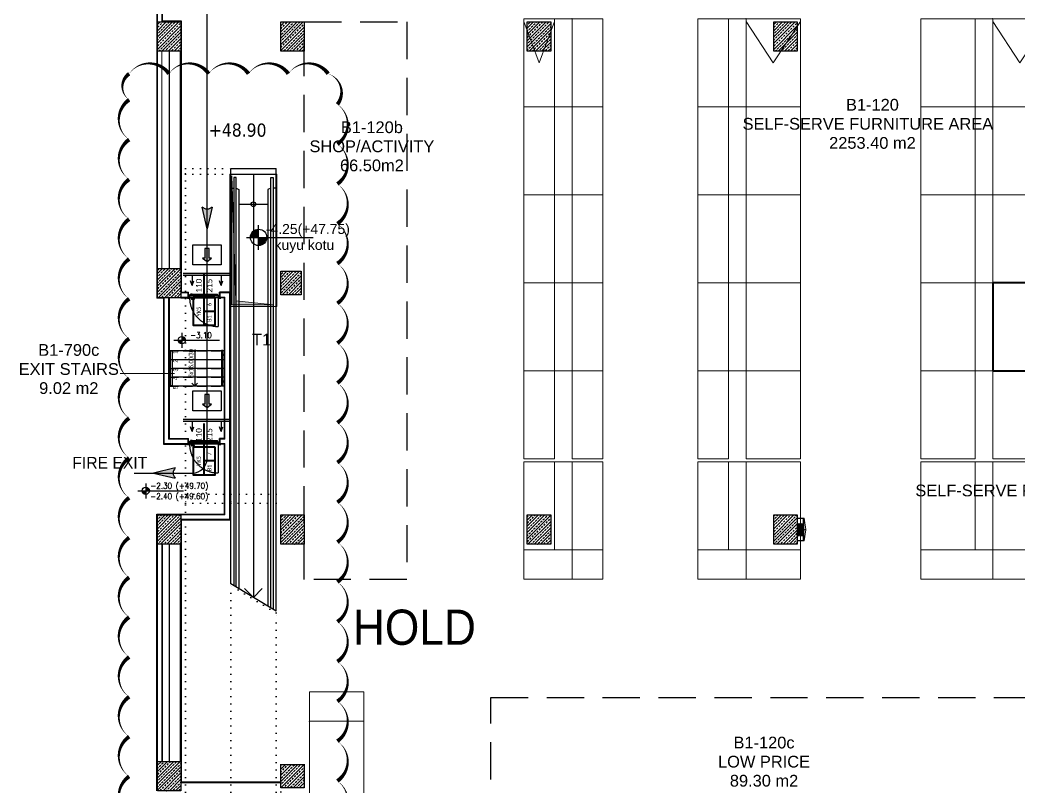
# Model space of a CAD drawing. Header units: metres. Extents: x -20317 to 2216, y -10281 to 3094.
# Drawn here: x -10207 to -6799, y -5873 to -3259 of the extents above; entities that cross this region are included whole.
import ezdxf
from ezdxf.enums import TextEntityAlignment as Align

# ---------------------------------------------------------------- set-up
doc = ezdxf.new("R2010")
doc.units = ezdxf.units.M
doc.header["$MEASUREMENT"] = 0
for name, pattern in [('DOT2', [0.125, 0, -0.125]), ('HIDDEN', [9.525, 6.35, -3.175]), ('HIDDEN2', [0.1875, 0.125, -0.0625])]:
    doc.linetypes.add(name, pattern=pattern)
doc.layers.get('0').update_dxf_attribs({"color": 30, "lineweight": 0})
for name, color, linetype in [('6', 242, 'Continuous'), ('AG-DOOR', 2, 'Continuous'), ('AG-DOOR-OPENING', 9, 'HIDDEN'), ('AG-ELEV-02', 152, 'Continuous'), ('AG-HIDDEN', 9, 'HIDDEN'), ('AG-PLASTER', 73, 'Continuous'), ('AG-STAIR', 3, 'Continuous'), ('AG-TEXT', 7, 'Continuous'), ('AR-ESCALATOR', 3, 'Continuous'), ('AR-HANDRAIL', 20, 'Continuous'), ('AR-WALL-GYP-WHITE', 44, 'Continuous'), ('V-0_Hatch_Concrete', 252, 'Continuous'), ('V-0_Notation_Level_200', 2, 'Continuous'), ('V-0_Notation_Level_200 @ 50', 2, 'Continuous'), ('V-2_Column', 160, 'Continuous'), ('V-6_Furniture_Fixed', 54, 'Continuous'), ('V_KOT', 2, 'Continuous')]:
    doc.layers.add(name, color=color, linetype=linetype)
for name, color, linetype, lineweight in [('Ag-040', 2, 'Continuous', 20), ('AG-DOOR-NOTATION-FIRE', 1, 'Continuous', 40), ('AG-FIRE-HOSE', 1, 'Continuous', 0), ('AG-Mechanical_', 32, 'Continuous', 18), ('AG-Metal_Profile', 122, 'Continuous', 18), ('AG-Wall', 4, 'Continuous', 20), ('AI-040', 2, 'Continuous', 20), ('AI-040 @ 250', 2, 'Continuous', 20), ('HOLD', 7, 'Continuous', 0), ('shaft', 3, 'Continuous', 20), ('SP1-Equipment', 4, 'Continuous', 9)]:
    doc.layers.add(name, color=color, linetype=linetype, lineweight=lineweight)
doc.styles.add('$0$ARIAL', font='arial.ttf', dxfattribs={"width": 0.9})
doc.styles.add('$0$IIS IKEA SANS', font='')
doc.styles.add('ALANLAR_B8$0$ALANLAR_B8$0$VIVA_100', font='arial.ttf', dxfattribs={"height": 25})
doc.styles.add('ARIAL', font='arial.ttf', dxfattribs={"width": 0.9})
doc.styles.add('ARIAL-ING', font='arial.ttf')
doc.styles.add('CALIBRI LIGHT', font='calibril.ttf')
doc.styles.add('IIS IKEA SANS', font='')
doc.styles.add('KOT', font='simplex.shx', dxfattribs={"width": 0.9})
doc.styles.get('$0$IIS IKEA SANS').set_extended_font_data('IKEA Sans')
doc.styles.get('IIS IKEA SANS').set_extended_font_data('IKEA Sans')
pattern_1 = [(45, (-19036.79, -4512.143), (-10.606602, 10.606602), []), (45, (-19026.183, -4512.143), (-10.606602, 10.606602), [7.5, -3.75])]

# ---------------------------------------------------------------- blocks, each defined once
blk = doc.blocks.new('*U16')
at = {"style": '$0$ARIAL'}
for tag, p in [('NO', (1.68, 0.8)), ('MAHAL', (1.68, -1.8)), ('ALAN', (1.68, -4.4))]:
    blk.add_attdef(tag, text='', height=1.6, dxfattribs=at).set_placement(p, align=Align.MIDDLE_CENTER)
blk = doc.blocks.new('$0$IIS_RoomInfo_2D')
at = {"style": '$0$IIS IKEA SANS'}
for tag, p, height in [('IIS_ROOMINFO_1:ROOMNAME', (-5.19, 1.61), 2), ('IIS_ROOMINFO_1:ROOMNO', (-5.19, -1.39), 2), ('IIS_ROOMINFO_1:ROOMM2', (-5.19, -3.64), 1.25)]:
    blk.add_attdef(tag, p, '', height=height, dxfattribs=at)
blk = doc.blocks.new('$0$KAPIYON')
at = {"layer": '6'}
blk.add_hatch(color=2, dxfattribs=at).paths.add_polyline_path([(1584376.1, 117133.6), (1584364.2, 117133.6), (1584364.2, 117115.1), (1584364.2, 117105.6), (1584357.6, 117105.6), (1584370.2, 117096.6), (1584382.7, 117105.6), (1584376.1, 117105.6), (1584376.1, 117115.1)])
at = {"layer": '6', "color": 4}
blk.add_lwpolyline([(1584330, 117143.2), (1584410.3, 117143.2), (1584410.3, 117087), (1584330, 117087), (1584330, 117143.2)], dxfattribs=at)
at = {"layer": '6', "color": 2}
blk.add_lwpolyline([(1584376.1, 117133.6), (1584364.2, 117133.6), (1584364.2, 117115.1), (1584364.2, 117105.6), (1584357.6, 117105.6), (1584370.2, 117096.6), (1584382.7, 117105.6), (1584376.1, 117105.6), (1584376.1, 117115.1)], close=True, dxfattribs=at)
blk = doc.blocks.new('$0$A$C07630900')
at = {"layer": '6', "xscale": 0.5, "yscale": 0.5, "zscale": 0.5, "rotation": 270}
blk.add_blockref('$0$KAPIYON', (-58543.5, 792191.8), dxfattribs=at)
blk = doc.blocks.new('$0$A$C2DA34C5B')
at = {"xscale": 24, "yscale": 24, "zscale": 24}
blk.add_blockref('$0$A$C07630900', (315, -160), dxfattribs=at)
blk = doc.blocks.new('$0$I')
at = {"layer": '6', "linetype": 'Continuous'}
blk.add_hatch(color=4, dxfattribs=at).paths.add_polyline_path([(208591, 128493), (208591, 128667), (205379, 128667), (205379, 128493)])
at = {"layer": '6', "color": 4}
for p, q in [((208591, 128667), (205379, 128667)), ((205379, 128493), (208591, 128493))]:
    blk.add_line(p, q, dxfattribs=at)
at = {"layer": '6'}
for p, q in [((205991, 127812), (205877, 128131)), ((205991, 128493), (205991, 127812)), ((205991, 127812), (206104, 128131)), ((207979, 127812), (207866, 128131)), ((207979, 128493), (207979, 127812)), ((207979, 127812), (208093, 128131))]:
    blk.add_line(p, q, dxfattribs=at)
blk = doc.blocks.new('$0$A$C797D3CE4')
at = {"layer": '6', "xscale": -0.4999999999999911, "yscale": 0.4999999999999911, "zscale": 0.4999999999999911, "rotation": 180}
blk.add_blockref('$0$I', (-103492, 64334), dxfattribs=at)
at = {"layer": '6', "ltscale": 250, "rotation": 270}
blk.add_blockref('$0$A$C2DA34C5B', (-12, 33), dxfattribs=at)
blk = doc.blocks.new('$0$ok')
at = {"layer": '6'}
h = blk.add_hatch(color=256, dxfattribs=at)
edge = h.paths.add_edge_path()
edge.add_ellipse((1571516, 116941.7), major_axis=(-7.14, 7.19), ratio=1, start_angle=359.4528, end_angle=450.6895)
edge.add_line((1571508.9, 116934.5), (1571477.9, 116941.8))
edge.add_line((1571477.9, 116941.8), (1571508.9, 116948.9))
for p, q in [((1571477.9, 116941.8), (1571508.9, 116948.9)), ((1571508.9, 116934.5), (1571477.9, 116941.8))]:
    blk.add_line(p, q, dxfattribs=at)
at = {"layer": '6', "extrusion": (0, 0, -1)}
blk.add_ellipse((1571516, 116941.7), major_axis=(-7.14, 7.19), ratio=1, start_param=4.700354, end_param=6.292737, dxfattribs=at)
blk = doc.blocks.new('$0$A$C742A37F2')
at = {"layer": '6'}
for p, q in [((-1.258, -42.698), (-1.258, -25.923)), ((-3.742, -43.198), (-1.758, -43.198)), ((-3.169, -43.198), (-2.729, -43.198))]:
    blk.add_line(p, q, dxfattribs=at)
blk.add_arc((-1.758, -42.698), 0.5, 270, 0, dxfattribs=at)
at = {"layer": '6', "extrusion": (0, 0, -1), "yscale": 0.02399999999994179, "zscale": -0.02399999999994179}
for p, xscale, rotation in [((-2805.346, -37750.346), -0.02399999999994179, 270), ((37718.555, 2763.406), 0.02399999999994179, 180)]:
    blk.add_blockref('$0$ok', p, dxfattribs=dict(at, xscale=xscale, rotation=rotation))
at = {"layer": '6', "xscale": 0.0009999999999854483, "yscale": 0.0009999999999854483, "zscale": 0.0009999999999854483, "rotation": 180}
for p in [(-1.271, -36.382), (-1.271, -41.357)]:
    blk.add_blockref('$0$A$C797D3CE4', p, dxfattribs=at)
blk = doc.blocks.new('$0$150714_ARSA$0$KOLON 80X120')
at = {"layer": 'V-0_Hatch_Concrete'}
h = blk.add_hatch(dxfattribs=at)
h.set_pattern_fill('ANSI33', color=256, scale=60)
h.set_pattern_definition(pattern_1)
h.paths.add_polyline_path([(0, 100), (80, 100), (80, 0), (0, 0)])
blk.add_lwpolyline([(0, 100), (80, 100), (80, 0), (0, 0), (0, 100)])
blk = doc.blocks.new('$0$150714_ARSA$0$Kolon 80x80')
at = {"layer": 'V-0_Hatch_Concrete'}
h = blk.add_hatch(dxfattribs=at)
h.set_pattern_fill('ANSI33', color=256, scale=0.6)
h.set_pattern_definition([(45, (-173.56495, -48.76922), (-0.10606602, 0.10606602), []), (45, (-173.45888, -48.76922), (-0.10606602, 0.10606602), [0.075, -0.0375])])
h.paths.add_polyline_path([(0, 0.8), (0.8, 0.8), (0.8, 0), (0, 0)])
blk.add_lwpolyline([(0, 0.8), (0.8, 0.8), (0.8, 0), (0, 0), (0, 0.8)])
blk = doc.blocks.new('150714_ARSA$0$KOLON 80X120')
at = {"layer": 'V-0_Hatch_Concrete'}
h = blk.add_hatch(dxfattribs=at)
h.set_pattern_fill('ANSI33', color=256, scale=60)
h.set_pattern_definition(pattern_1)
h.paths.add_polyline_path([(0, 100), (80, 100), (80, 0), (0, 0)])
blk.add_lwpolyline([(0, 100), (80, 100), (80, 0), (0, 0), (0, 100)])
blk = doc.blocks.new('Racking 1_2')
at = {"layer": 'SP1-Equipment', "color": 7, "linetype": 'Continuous', "lineweight": 20}
for p, q in [((0, 1050), (0, 1650)), ((3000, 1050), (0, 1050)), ((0, 1050), (0, 0)), ((100, 1050), (1500, 525)), ((3000, 0), (3000, 1050)), ((100, 0), (1500, 525)), ((0, 0), (3000, 0))]:
    blk.add_line(p, q, dxfattribs=at)
blk = doc.blocks.new('Racking 1')
at = {"layer": 'SP1-Equipment', "color": 7, "linetype": 'Continuous', "lineweight": 20}
for p, q in [((0, 1050), (0, 1650)), ((3000, 1050), (0, 1050)), ((0, 1050), (0, 0)), ((3000, 0), (3000, 1050)), ((0, 0), (3000, 0))]:
    blk.add_line(p, q, dxfattribs=at)
blk = doc.blocks.new('Racking 1_3')
at = {"layer": 'SP1-Equipment', "color": 7, "linetype": 'Continuous', "lineweight": 20}
for p, q in [((-1000, 1650), (0, 1650)), ((-1000, 0), (-1000, 1650)), ((0, 1050), (0, 1650)), ((3000, 1050), (3000, 1650)), ((3000, 1050), (0, 1050)), ((0, 1050), (0, 0)), ((3000, 0), (3000, 1050)), ((-1000, 0), (0, 0)), ((0, 0), (3000, 0))]:
    blk.add_line(p, q, dxfattribs=at)
blk = doc.blocks.new('Racking 1_5')
at = {"layer": 'SP1-Equipment', "color": 7, "linetype": 'Continuous', "lineweight": 20}
for p, q in [((3000, 1050), (0, 1050)), ((0, 1050), (0, 0)), ((3000, 0), (3000, 1050)), ((0, 0), (3000, 0))]:
    blk.add_line(p, q, dxfattribs=at)
blk.add_point((0, 1050), dxfattribs=at)
blk = doc.blocks.new('Racking 1_6')
at = {"layer": 'SP1-Equipment', "color": 7, "linetype": 'Continuous', "lineweight": 20}
for p, q in [((-1000, 1050), (0, 1050)), ((-1000, 0), (-1000, 1050)), ((3000, 1050), (0, 1050)), ((0, 1050), (0, 0)), ((3000, 0), (3000, 1050)), ((-1000, 0), (0, 0)), ((0, 0), (3000, 0))]:
    blk.add_line(p, q, dxfattribs=at)
for p in [(0, 1050), (3000, 1050)]:
    blk.add_point(p, dxfattribs=at)
blk = doc.blocks.new('Racking 1_7')
at = {"layer": 'SP1-Equipment', "color": 7, "linetype": 'Continuous', "lineweight": 20}
for p, q in [((3000, 1850), (0, 1850)), ((0, 1850), (0, 0)), ((100, 1850), (1500, 925)), ((3000, 0), (3000, 1850)), ((100, 0), (1500, 925)), ((0, 0), (3000, 0))]:
    blk.add_line(p, q, dxfattribs=at)
blk.add_point((0, 1850), dxfattribs=at)
blk = doc.blocks.new('Racking 1_8')
at = {"layer": 'SP1-Equipment', "color": 7, "linetype": 'Continuous', "lineweight": 20}
for p, q in [((3000, 1850), (0, 1850)), ((0, 1850), (0, 0)), ((3000, 0), (3000, 1850)), ((0, 0), (3000, 0))]:
    blk.add_line(p, q, dxfattribs=at)
blk.add_point((0, 1850), dxfattribs=at)
blk = doc.blocks.new('Racking 1_9')
at = {"layer": 'SP1-Equipment', "color": 7, "linetype": 'Continuous', "lineweight": 20}
for p, q in [((-1000, 1850), (0, 1850)), ((-1000, 0), (-1000, 1850)), ((3000, 1850), (0, 1850)), ((0, 1850), (0, 0)), ((3000, 0), (3000, 1850)), ((-1000, 0), (0, 0)), ((0, 0), (3000, 0))]:
    blk.add_line(p, q, dxfattribs=at)
for p in [(0, 1850), (3000, 1850)]:
    blk.add_point(p, dxfattribs=at)
blk = doc.blocks.new('Racking 1_10')
at = {"layer": 'SP1-Equipment', "color": 7, "linetype": 'Continuous', "lineweight": 20}
for p, q in [((0, 1850), (0, 2450)), ((3000, 1850), (0, 1850)), ((0, 1850), (0, 0)), ((3000, 0), (3000, 1850)), ((0, 0), (3000, 0))]:
    blk.add_line(p, q, dxfattribs=at)
blk = doc.blocks.new('Racking 1_11')
at = {"layer": 'SP1-Equipment', "color": 7, "linetype": 'Continuous', "lineweight": 20}
for p, q in [((-1000, 2450), (0, 2450)), ((-1000, 0), (-1000, 2450)), ((0, 1850), (0, 2450)), ((3000, 1850), (3000, 2450)), ((3000, 1850), (0, 1850)), ((0, 1850), (0, 0)), ((3000, 0), (3000, 1850)), ((-1000, 0), (0, 0)), ((0, 0), (3000, 0))]:
    blk.add_line(p, q, dxfattribs=at)
blk = doc.blocks.new('Racking 1_18')
at = {"layer": 'SP1-Equipment', "color": 7, "linetype": 'Continuous', "lineweight": 20}
for p, q in [((-1000, 1850), (0, 1850)), ((-1000, 0), (-1000, 1850)), ((3000, 1850), (0, 1850)), ((0, 1850), (0, 0)), ((3000, 0), (3000, 1850)), ((-1000, 0), (0, 0)), ((0, 0), (3000, 0))]:
    blk.add_line(p, q, dxfattribs=at)
for p in [(0, 1850), (3000, 1850)]:
    blk.add_point(p, dxfattribs=at)
blk = doc.blocks.new('A$C2E8D7F0A')
at = {"layer": 'SP1-Equipment', "color": 7, "linetype": 'Continuous', "lineweight": 40}
blk.add_lwpolyline([(25710, 25208), (23860, 25208), (23860, 22208), (25710, 22208)], close=True, dxfattribs=at)
at = {"layer": 'SP1-Equipment', "color": 7, "linetype": 'Continuous', "lineweight": 40, "zscale": 1000}
for name, p, rotation in [('Racking 1_2', (7880, 34208), 270), ('Racking 1', (13810, 34208), 270), ('Racking 1_10', (21410, 34208), 270), ('Racking 1', (7880, 31208), 270), ('Racking 1', (13810, 31208), 270), ('Racking 1_10', (21410, 31208), 270), ('Racking 1', (7880, 28208), 270), ('Racking 1', (13810, 28208), 270), ('Racking 1_10', (21410, 28208), 270), ('Racking 1', (7880, 25208), 270), ('Racking 1', (13810, 25208), 270), ('Racking 1_10', (21410, 25208), 270), ('Racking 1', (7880, 22208), 270), ('Racking 1', (13810, 22208), 270), ('Racking 1_10', (21410, 22208), 270), ('Racking 1_6', (10580, 16108), 90), ('Racking 1_9', (17310, 16108), 90), ('Racking 1_9', (25710, 16108), 90)]:
    blk.add_blockref(name, p, dxfattribs=dict(at, rotation=rotation))
at = {"layer": 'SP1-Equipment', "color": 7, "linetype": 'Continuous', "lineweight": 40, "xscale": -0.9999999999999999, "zscale": 1000}
for name, p, rotation in [('Racking 1_5', (10580, 34208), 90), ('Racking 1_7', (17310, 34208), 90), ('Racking 1_7', (25710, 34208), 90), ('Racking 1_5', (10580, 31208), 90), ('Racking 1_8', (17310, 31208), 90), ('Racking 1_8', (25710, 31208), 90), ('Racking 1_5', (10580, 28208), 90), ('Racking 1_8', (17310, 28208), 90), ('Racking 1_8', (25710, 28208), 90), ('Racking 1_5', (10580, 25208), 90), ('Racking 1_8', (17310, 25208), 90), ('Racking 1_5', (10580, 22208), 90), ('Racking 1_8', (17310, 22208), 90), ('Racking 1_8', (25710, 22208), 90), ('Racking 1_3', (7880, 16108), 270), ('Racking 1_3', (13810, 16108), 270), ('Racking 1_11', (21410, 16108), 270), ('Racking 1_18', (2427, 10267), 90)]:
    blk.add_blockref(name, p, dxfattribs=dict(at, rotation=rotation))
blk = doc.blocks.new('*U46')
for p, q in [((0, -493), (0, 493)), ((-493, 0), (2191, 0))]:
    blk.add_line(p, q)
at = {"const_width": 328}
for points in [[(0, 164, 0.414214), (-164, 0, 0.414214)], [(0, -164, 0.414214), (164, 0, 0.414214)]]:
    blk.add_lwpolyline(points, format="xyb", dxfattribs=at)
blk.add_circle((0, 0), 328)
at = {"style": 'ALANLAR_B8$0$ALANLAR_B8$0$VIVA_100'}
for tag, p in [('%%P0.00', (1897, 137)), ('-0.07', (1834, -502))]:
    blk.add_attdef(tag, text='', height=400, dxfattribs=at).set_placement(p, align=Align.RIGHT)
blk = doc.blocks.new('YD')
at = {"layer": 'AG-FIRE-HOSE'}
for p, q in [((-220, 389, 1020), (-204, 389, 1020)), ((-165, 214, 1020), (-165, 564, 1020)), ((-130, 569, 1020), (-130, 209, 1020)), ((-90, 209, 1020), (-90, 569, 1020)), ((-51, 569, 1020), (-51, 209, 1020))]:
    blk.add_line(p, q, dxfattribs=at)
at = {"layer": 'AG-FIRE-HOSE', "elevation": 1020}
for points in [[(-220, 770), (-236, 770), (-288, 394, 0.037389), (-220, 389, -23668932620.97506)], [(-220, 0), (-236, 0), (-288, 384, -0.037389), (-220, 389, 23668932620.97506)]]:
    blk.add_lwpolyline(points, format="xyb", dxfattribs=at)
for points in [[(-220, 0), (0, 0), (0, 770), (-220, 770), (-220, 0)], [(-181, 605), (-165, 564), (-149, 605), (-130, 569), (-110, 605), (-90, 569), (-71, 605), (-51, 569), (-31, 605)], [(-181, 173), (-165, 214), (-149, 173), (-130, 209), (-110, 173), (-90, 209), (-71, 173), (-51, 209), (-31, 173)]]:
    blk.add_lwpolyline(points, dxfattribs=at)
for points in [[(-204, 8), (-8, 8), (-8, 762), (-204, 762)], [(-185, 173), (-181, 173), (-181, 605), (-185, 605)], [(-31, 605), (-28, 605), (-28, 173), (-31, 173)]]:
    blk.add_lwpolyline(points, close=True, dxfattribs=at)
blk = doc.blocks.new('*U192')
h = blk.add_hatch(color=256)
h.paths.add_polyline_path([(0, 0), (248, 0, 0.414214), (0, 248)])
h.paths.add_polyline_path([(0, -248), (0, 0), (-248, 0, 0.414214)])
for p, q in [((-547, 0), (2570, 0)), ((0, 503), (0, -536))]:
    blk.add_line(p, q)
blk.add_circle((0, 0), 248)
at = {"style": 'KOT', "width": 0.9}
blk.add_attdef('BITMIS-KOT', text='', height=400, dxfattribs=at).set_placement((319, 15), align=Align.BOTTOM_LEFT)
blk.add_attdef('KABA-KOT', text='', height=400, dxfattribs=at).set_placement((314, -177), align=Align.TOP_LEFT)
blk = doc.blocks.new('*U250')
at = {"layer": 'V-0_Notation_Level_200 @ 50', "xscale": 0.05, "yscale": 0.05, "zscale": 0.05}
blk.add_blockref('*U192', (-9778.4, -4863.5), dxfattribs=at).add_auto_attribs({'KABA-KOT': '-2.40 (+49.60)', 'BITMIS-KOT': '-2.30 (+49.70)'})
blk = doc.blocks.new('*U251')
at = {"layer": 'V-0_Notation_Level_200 @ 50', "xscale": 0.05, "yscale": 0.05, "zscale": 0.05}
blk.add_blockref('*U192', (-9655.2, -4350.3), dxfattribs=at).add_auto_attribs({'BITMIS-KOT': ' -3.10'})
blk = doc.blocks.new('ybant-1')
at = {"layer": 'AG-Mechanical_'}
h = blk.add_hatch(color=256, dxfattribs=at)
h.dxf.hatch_style = 1
h.paths.add_polyline_path([(-153.5, -5), (-153.5, -445), (-11.8, -445), (-139.7, -431)])
at = {"layer": 'AG-HIDDEN', "color": 4, "linetype": 'DOT2', "ltscale": 250}
for q in [(-407, -2840.6), (-327, -2100.6)]:
    blk.add_line((-407, -2100.6), q, dxfattribs=at)
blk.add_lwpolyline([(-407, -2840.6), (-327, -2840.6), (-327, -2940.6), (13.2, -2940.6), (13.2, -2840.6), (93.2, -2840.6), (93.2, -2010.6), (13, -2010.6), (13, -2210.6), (-327, -2210.6), (-327, -2100.6), (-407, -2100.6)], close=True, dxfattribs=at)
for points in [[(-327, -2100.6), (-327, -2210.6), (-311, -2210.6)], [(-3, -2210.6), (13, -2210.6), (13, -2090.6)]]:
    blk.add_lwpolyline(points, dxfattribs=at)
at = {"layer": 'AG-Mechanical_'}
blk.add_lwpolyline([(0, 0), (-160, 0), (-160, -450), (0, -450)], close=True, dxfattribs=at)
blk.add_lwpolyline([(-153.5, -5), (-153.5, -445), (-11.8, -445), (-139.7, -431), (-153.5, -5)], dxfattribs=at)
at = {"layer": 'AR-ESCALATOR', "color": 1, "linetype": 'DOT2', "ltscale": 200}
for p, q in [((-311, 20), (-157, 20)), ((-311, 0), (-157, 0)), ((-3, -1494.5), (-157, -1401.1)), ((-311, -2210.6), (-157, -2210.6)), ((-157, -2210.6), (-3, -2210.6)), ((-311, -2230.6), (-157, -2230.6)), ((-157, -2230.6), (-3, -2230.6))]:
    blk.add_line(p, q, dxfattribs=at)
at = {"layer": 'AR-ESCALATOR', "linetype": 'Continuous'}
for p, q in [((-157, 20), (-3, 20)), ((-157, 0), (-3, 0)), ((-80, 0), (-80, -1441.9)), ((-139, -10.6), (-147, -10.6)), ((-147, -10.6), (-147, -1401.3)), ((-139, -1406.1), (-139, -10.6)), ((-21, -10.6), (-13, -10.6)), ((-21, -1477.7), (-21, -10.6)), ((-13, -10.6), (-13, -1482.6)), ((-157, -47.5), (-147, -47.5)), ((-139, -47.5), (-129.5, -51.5)), ((-129.5, -51.5), (-129.5, -1411.9)), ((-21, -47.5), (-30.5, -51.5)), ((-30.5, -51.5), (-30.5, -1471.9)), ((-3, -47.5), (-13, -47.5)), ((-129.5, -102.1), (-30.5, -102.1)), ((-80, -102.1), (-80, -993.5)), ((-3, -1488.6), (-157, -1395.2)), ((-80, -1441.9), (-110, -1411.9)), ((-80, -1441.9), (-50, -1411.9))]:
    blk.add_line(p, q, dxfattribs=at)
at = {"layer": 'AR-ESCALATOR', "color": 1, "linetype": 'DOT2', "ltscale": 200}
for points in [[(-311, -2230.6), (-311, 20)], [(-311, -1090.3), (-311, -1120.3), (-157, -1120.3), (-157, -1090.3), (-311, -1090.3)], [(-157, -1090.3), (-157, -1120.3), (-3, -1120.3), (-3, -1090.3), (-157, -1090.3)], [(-157, -2230.6), (-157, -1401.1)], [(-3, -2230.6), (-3, -1494.5)]]:
    blk.add_lwpolyline(points, dxfattribs=at)
at = {"layer": 'AR-ESCALATOR', "linetype": 'Continuous'}
for points in [[(-157, -1395.2), (-157, 20)], [(-3, -1488.6), (-3, 20)]]:
    blk.add_lwpolyline(points, dxfattribs=at)
blk.add_circle((-80, -102.1), 8, dxfattribs=at)
at = {"layer": 'shaft', "linetype": 'DOT2', "ltscale": 200, "style": 'IIS IKEA SANS'}
blk.add_text('+52.30 sahanlik tabliyesi hizasi', height=20, rotation=90, dxfattribs=at).set_placement((131.5, -2699.4))
blk = doc.blocks.new('*U118')
blk.add_lwpolyline([(1000, -450), (2200, -450), (2200, 450), (1000, 450)], close=True)
for points in [[(2200, 0), (0, 0)], [(1600, -450), (1600, 0)]]:
    blk.add_lwpolyline(points)
at = {"style": 'CALIBRI LIGHT'}
for tag, height, p in [('GENİŞLİK', 250, (500, 225)), ('KAPIKODU', 175, (1600, 225)), ('YÜKSEKLİK', 250, (500, -225)), ('KATTAKI.SAYISI', 175, (1300, -225)), ('BULUNDUGU.KAT', 175, (1900, -225))]:
    blk.add_attdef(tag, text='', height=height, dxfattribs=at).set_placement(p, align=Align.MIDDLE_CENTER)
blk = doc.blocks.new('YK5')
at = {"linetype": 'HIDDEN2'}
for p, q in [((3.6, 8.7), (6.1, 8.7)), ((4.8, 7.4), (4.8, 9.9))]:
    blk.add_line(p, q, dxfattribs=at)
at = {"color": 122}
for p, q in [((7.5, 2.4), (7.5, 3.4)), ((11.5, 2.4), (11.5, 3.4)), ((94.5, 2.4), (94.5, 3.4)), ((98.5, 2.4), (98.5, 3.4)), ((7.5, -0.7), (7, -0.7)), ((7, -0.7), (7, -3.9)), ((11.7, -4.2), (7.3, -4.2)), ((12, -0.7), (11.5, -0.7)), ((12, -0.7), (12, -3.9)), ((94, -1.1), (12, -1.1)), ((94, -3.6), (12, -3.6)), ((94, -0.7), (94.5, -0.7)), ((94, -0.7), (94, -3.9)), ((94.3, -4.2), (98.7, -4.2)), ((98.5, -0.7), (99, -0.7)), ((99, -0.7), (99, -3.9))]:
    blk.add_line(p, q, dxfattribs=at)
for points in [[(3.5, 0.1), (3.5, 9.7, 0.414214), (3.3, 9.8), (-3.3, 9.8, 0.414214), (-3.5, 9.7), (-3.5, 8.3), (-3.4, 8.3), (-3.4, 9.7, -0.414214), (-3.3, 9.7), (3.3, 9.7, -0.414214), (3.4, 9.7), (3.4, 0.1), (3.4, 0.1, -0.414214), (3.2, 0), (0, 0), (0, 0), (0, -0.2), (3.2, -0.2, 0.414214), (3.5, 0.1)], [(102.5, 0.1), (102.5, 9.7, -0.414214), (102.7, 9.8), (109.3, 9.8, -0.414214), (109.5, 9.7), (109.5, 8.3), (109.4, 8.3), (109.4, 9.7, 0.414214), (109.3, 9.7), (102.7, 9.7, 0.414214), (102.6, 9.7), (102.6, 0.1), (102.6, 0.1, 0.414214), (102.8, 0), (106, 0), (106, 0), (106, -0.2), (102.8, -0.2, -0.414214), (102.5, 0.1)]]:
    blk.add_lwpolyline(points, format="xyb", dxfattribs=at)
blk.add_lwpolyline([(3.5, 3.4), (102.5, 3.4), (102.5, 7.4), (3.5, 7.4)], close=True)
for points in [[(11.5, 2.4), (7.5, 2.4), (7.5, -2.6), (11.5, -2.6)], [(94.5, 2.4), (98.5, 2.4), (98.5, -2.6), (94.5, -2.6)]]:
    blk.add_lwpolyline(points, close=True, dxfattribs=at)
at = {"color": 253}
blk.add_lwpolyline([(97.3, 7.8), (97.3, 10.7, 0.414214), (94.3, 13.7), (85.8, 13.2, 0.502224), (85.3, 12.6), (85.6, 11.7), (85.6, 11.7), (94.3, 11.2, -0.414214), (95.3, 10.2), (95.3, 7.8)], format="xyb", dxfattribs=at)
at = {"linetype": 'HIDDEN2'}
for radius in [0.75, 0.5]:
    blk.add_circle((4.8, 8.7), radius, dxfattribs=at)
at = {"color": 122}
for centre, start, end in [((7.3, -3.9), 180, 270), ((11.7, -3.9), 270, 0), ((94.3, -3.9), 180, 270), ((98.7, -3.9), 270, 0)]:
    blk.add_arc(centre, 0.3, start, end, dxfattribs=at)
at = {"layer": 'AG-DOOR-OPENING', "color": 9, "linetype": 'HIDDEN', "ltscale": 200}
blk.add_line((4.8, 8.7), (4.8, 106.3), dxfattribs=at)
blk.add_arc((4.8, 8.7), 97.7, 359.2209, 90, dxfattribs=at)

msp = doc.modelspace()

# ---------------------------------------------------------------- hatches: boundary and pattern name
at = {"layer": 'V-0_Hatch_Concrete'}
h = msp.add_hatch(dxfattribs=at)
h.set_pattern_fill('ANSI33', color=256, scale=60)
h.set_pattern_definition([(45, (-26684.93, -9072.8), (-10.606602, 10.606602), []), (45, (-26674.323, -9072.8), (-10.606602, 10.606602), [7.5, -3.75])])
h.paths.add_polyline_path([(-9318.4, -4115.9), (-9248.4, -4115.9), (-9248.4, -4195.9), (-9318.4, -4195.9)])

# ---------------------------------------------------------------- linework, layer by layer
at = {"layer": 'AG-ELEV-02'}
for p, q in [((-9698.4, -3365.9), (-9698.4, -4105.9)), ((-9659.7, -4105.9), (-9659.7, -3365.9)), ((-9698.4, -5045.9), (-9698.4, -5785.9)), ((-9659.7, -5785.9), (-9659.7, -5045.9))]:
    msp.add_line(p, q, dxfattribs=at)
at = {"layer": 'AG-HIDDEN', "ltscale": 5}
for p, q in [((-9698.4, -4386.9), (-9510.4, -4386.9)), ((-9698.4, -4416.9), (-9510.4, -4416.9)), ((-9698.4, -4446.9), (-9510.4, -4446.9)), ((-9698.4, -4476.9), (-9510.4, -4476.9)), ((-9698.4, -4506.9), (-9510.4, -4506.9))]:
    msp.add_line(p, q, dxfattribs=at)
at = {"layer": 'AG-Metal_Profile'}
for points in [[(-9659.7, -3368.9), (-9657.7, -3368.9), (-9657.7, -3365.9), (-9659.7, -3365.9), (-9659.7, -3368.9)], [(-9659.7, -3428.9), (-9657.7, -3428.9), (-9657.7, -3425.9), (-9659.7, -3425.9), (-9659.7, -3428.9)], [(-9659.7, -3488.9), (-9657.7, -3488.9), (-9657.7, -3485.9), (-9659.7, -3485.9), (-9659.7, -3488.9)], [(-9659.7, -3548.9), (-9657.7, -3548.9), (-9657.7, -3545.9), (-9659.7, -3545.9), (-9659.7, -3548.9)], [(-9659.7, -3608.9), (-9657.7, -3608.9), (-9657.7, -3605.9), (-9659.7, -3605.9), (-9659.7, -3608.9)], [(-9659.7, -3668.9), (-9657.7, -3668.9), (-9657.7, -3665.9), (-9659.7, -3665.9), (-9659.7, -3668.9)], [(-9659.7, -3728.9), (-9657.7, -3728.9), (-9657.7, -3725.9), (-9659.7, -3725.9), (-9659.7, -3728.9)], [(-9659.7, -3788.9), (-9657.7, -3788.9), (-9657.7, -3785.9), (-9659.7, -3785.9), (-9659.7, -3788.9)], [(-9659.7, -3848.9), (-9657.7, -3848.9), (-9657.7, -3845.9), (-9659.7, -3845.9), (-9659.7, -3848.9)], [(-9659.7, -3908.9), (-9657.7, -3908.9), (-9657.7, -3905.9), (-9659.7, -3905.9), (-9659.7, -3908.9)], [(-9659.7, -3968.9), (-9657.7, -3968.9), (-9657.7, -3965.9), (-9659.7, -3965.9), (-9659.7, -3968.9)], [(-9659.7, -4028.9), (-9657.7, -4028.9), (-9657.7, -4025.9), (-9659.7, -4025.9), (-9659.7, -4028.9)], [(-9659.7, -4088.9), (-9657.7, -4088.9), (-9657.7, -4085.9), (-9659.7, -4085.9), (-9659.7, -4088.9)], [(-9659.7, -4105.9), (-9657.7, -4105.9), (-9657.7, -4102.9), (-9659.7, -4102.9), (-9659.7, -4105.9)], [(-9659.7, -5048.9), (-9657.7, -5048.9), (-9657.7, -5045.9), (-9659.7, -5045.9), (-9659.7, -5048.9)], [(-9659.7, -5108.9), (-9657.7, -5108.9), (-9657.7, -5105.9), (-9659.7, -5105.9), (-9659.7, -5108.9)], [(-9659.7, -5168.9), (-9657.7, -5168.9), (-9657.7, -5165.9), (-9659.7, -5165.9), (-9659.7, -5168.9)], [(-9659.7, -5228.9), (-9657.7, -5228.9), (-9657.7, -5225.9), (-9659.7, -5225.9), (-9659.7, -5228.9)], [(-9659.7, -5288.9), (-9657.7, -5288.9), (-9657.7, -5285.9), (-9659.7, -5285.9), (-9659.7, -5288.9)], [(-9659.7, -5348.9), (-9657.7, -5348.9), (-9657.7, -5345.9), (-9659.7, -5345.9), (-9659.7, -5348.9)], [(-9659.7, -5408.9), (-9657.7, -5408.9), (-9657.7, -5405.9), (-9659.7, -5405.9), (-9659.7, -5408.9)], [(-9659.7, -5468.9), (-9657.7, -5468.9), (-9657.7, -5465.9), (-9659.7, -5465.9), (-9659.7, -5468.9)], [(-9659.7, -5528.9), (-9657.7, -5528.9), (-9657.7, -5525.9), (-9659.7, -5525.9), (-9659.7, -5528.9)], [(-9659.7, -5588.9), (-9657.7, -5588.9), (-9657.7, -5585.9), (-9659.7, -5585.9), (-9659.7, -5588.9)], [(-9659.7, -5648.9), (-9657.7, -5648.9), (-9657.7, -5645.9), (-9659.7, -5645.9), (-9659.7, -5648.9)], [(-9659.7, -5708.9), (-9657.7, -5708.9), (-9657.7, -5705.9), (-9659.7, -5705.9), (-9659.7, -5708.9)], [(-9659.7, -5768.9), (-9657.7, -5768.9), (-9657.7, -5765.9), (-9659.7, -5765.9), (-9659.7, -5768.9)], [(-9659.7, -5785.9), (-9657.7, -5785.9), (-9657.7, -5782.9), (-9659.7, -5782.9), (-9659.7, -5785.9)]]:
    msp.add_lwpolyline(points, dxfattribs=at)
for points in [[(-9659.5, -3368.7), (-9657.8, -3368.7), (-9657.8, -3366), (-9659.5, -3366)], [(-9659.5, -3428.7), (-9657.8, -3428.7), (-9657.8, -3426), (-9659.5, -3426)], [(-9659.5, -3488.7), (-9657.8, -3488.7), (-9657.8, -3486), (-9659.5, -3486)], [(-9659.5, -3548.7), (-9657.8, -3548.7), (-9657.8, -3546), (-9659.5, -3546)], [(-9659.5, -3608.7), (-9657.8, -3608.7), (-9657.8, -3606), (-9659.5, -3606)], [(-9659.5, -3668.7), (-9657.8, -3668.7), (-9657.8, -3666), (-9659.5, -3666)], [(-9659.5, -3728.7), (-9657.8, -3728.7), (-9657.8, -3726), (-9659.5, -3726)], [(-9659.5, -3788.7), (-9657.8, -3788.7), (-9657.8, -3786), (-9659.5, -3786)], [(-9659.5, -3848.7), (-9657.8, -3848.7), (-9657.8, -3846), (-9659.5, -3846)], [(-9659.5, -3908.7), (-9657.8, -3908.7), (-9657.8, -3906), (-9659.5, -3906)], [(-9659.5, -3968.7), (-9657.8, -3968.7), (-9657.8, -3966), (-9659.5, -3966)], [(-9659.5, -4028.7), (-9657.8, -4028.7), (-9657.8, -4026), (-9659.5, -4026)], [(-9659.5, -4088.7), (-9657.8, -4088.7), (-9657.8, -4086), (-9659.5, -4086)], [(-9659.5, -4105.7), (-9657.8, -4105.7), (-9657.8, -4103), (-9659.5, -4103)], [(-9659.5, -5048.7), (-9657.8, -5048.7), (-9657.8, -5046), (-9659.5, -5046)], [(-9659.5, -5108.7), (-9657.8, -5108.7), (-9657.8, -5106), (-9659.5, -5106)], [(-9659.5, -5168.7), (-9657.8, -5168.7), (-9657.8, -5166), (-9659.5, -5166)], [(-9659.5, -5228.7), (-9657.8, -5228.7), (-9657.8, -5226), (-9659.5, -5226)], [(-9659.5, -5288.7), (-9657.8, -5288.7), (-9657.8, -5286), (-9659.5, -5286)], [(-9659.5, -5348.7), (-9657.8, -5348.7), (-9657.8, -5346), (-9659.5, -5346)], [(-9659.5, -5408.7), (-9657.8, -5408.7), (-9657.8, -5406), (-9659.5, -5406)], [(-9659.5, -5468.7), (-9657.8, -5468.7), (-9657.8, -5466), (-9659.5, -5466)], [(-9659.5, -5528.7), (-9657.8, -5528.7), (-9657.8, -5526), (-9659.5, -5526)], [(-9659.5, -5588.7), (-9657.8, -5588.7), (-9657.8, -5586), (-9659.5, -5586)], [(-9659.5, -5648.7), (-9657.8, -5648.7), (-9657.8, -5646), (-9659.5, -5646)], [(-9659.5, -5708.7), (-9657.8, -5708.7), (-9657.8, -5706), (-9659.5, -5706)], [(-9659.5, -5768.7), (-9657.8, -5768.7), (-9657.8, -5766), (-9659.5, -5766)], [(-9659.5, -5785.7), (-9657.8, -5785.7), (-9657.8, -5783), (-9659.5, -5783)]]:
    msp.add_lwpolyline(points, close=True, dxfattribs=at)
at = {"layer": 'AG-PLASTER'}
for p, q in [((-9740.4, -2515.9), (-9740.4, -4207.9)), ((-9721.4, -3265.9), (-9721.4, -2914.9)), ((-9658.4, -4186.9), (-9632.4, -4186.9)), ((-9632.4, -4205.9), (-9632.4, -4186.9)), ((-9491.4, -4186.9), (-9526.4, -4186.9)), ((-9526.4, -4205.9), (-9526.4, -4186.9)), ((-9491.4, -4962.9), (-9491.4, -4186.9)), ((-9717.4, -4207.9), (-9740.4, -4207.9)), ((-9717.4, -4207.9), (-9717.4, -4704.9)), ((-9698.4, -4205.9), (-9698.4, -4685.9)), ((-9658.4, -4205.9), (-9632.4, -4205.9)), ((-9510.4, -4205.9), (-9526.4, -4205.9)), ((-9510.4, -4685.9), (-9510.4, -4205.9)), ((-9698.4, -4685.9), (-9632.4, -4685.9)), ((-9632.4, -4704.9), (-9632.4, -4685.9)), ((-9526.4, -4704.9), (-9526.4, -4685.9)), ((-9510.4, -4685.9), (-9526.4, -4685.9)), ((-9717.4, -4704.9), (-9632.4, -4704.9)), ((-9510.4, -4704.9), (-9526.4, -4704.9)), ((-9510.4, -4943.9), (-9510.4, -4704.9)), ((-9740.4, -5885.9), (-9740.4, -4943.9)), ((-9740.4, -4943.9), (-9510.4, -4943.9)), ((-9658.4, -4962.9), (-9491.4, -4962.9)), ((-9318.4, -5856.9), (-9658.4, -5856.9))]:
    msp.add_line(p, q, dxfattribs=at)
msp.add_lwpolyline([(-9721.4, -5785.9), (-9721.4, -5045.9)], dxfattribs=at)
at = {"layer": 'AG-STAIR'}
for p, q in [((-9698.4, -4385.9), (-9510.4, -4385.9)), ((-9698.4, -4415.9), (-9693.4, -4415.9)), ((-9688.4, -4415.9), (-9520.4, -4415.9)), ((-9515.4, -4415.9), (-9510.4, -4415.9)), ((-9698.4, -4445.9), (-9693.4, -4445.9)), ((-9688.4, -4445.9), (-9520.4, -4445.9)), ((-9515.4, -4445.9), (-9510.4, -4445.9)), ((-9698.4, -4475.9), (-9693.4, -4475.9)), ((-9688.4, -4475.9), (-9520.4, -4475.9)), ((-9515.4, -4475.9), (-9510.4, -4475.9)), ((-9698.4, -4505.9), (-9520.4, -4505.9)), ((-9515.4, -4505.9), (-9510.4, -4505.9))]:
    msp.add_line(p, q, dxfattribs=at)
at = {"layer": 'AG-STAIR', "color": 9}
msp.add_line((-9611.4, -4386.9), (-9611.4, -4506.9), dxfattribs=at)
msp.add_lwpolyline([(-9601.5, -4497), (-9611.4, -4506.9), (-9621.3, -4497)], dxfattribs=at)
msp.add_circle((-9611.4, -4386.9), 3, dxfattribs=at)
at = {"layer": 'AG-Wall'}
for p, q in [((-9738.4, -4105.9), (-9738.4, -2515.9)), ((-9723.4, -2912.9), (-9723.4, -3265.9)), ((-9723.4, -3365.9), (-9723.4, -4105.9)), ((-9658.4, -4188.9), (-9634.4, -4188.9)), ((-9634.4, -4203.9), (-9634.4, -4188.9)), ((-9493.4, -4188.9), (-9524.4, -4188.9)), ((-9524.4, -4203.9), (-9524.4, -4188.9)), ((-9493.4, -4960.9), (-9493.4, -4188.9)), ((-9715.4, -4205.9), (-9715.4, -4702.9)), ((-9700.4, -4205.9), (-9700.4, -4687.9)), ((-9658.4, -4203.9), (-9634.4, -4203.9)), ((-9508.4, -4203.9), (-9524.4, -4203.9)), ((-9508.4, -4687.9), (-9508.4, -4203.9)), ((-9700.4, -4687.9), (-9634.4, -4687.9)), ((-9634.4, -4702.9), (-9634.4, -4687.9)), ((-9508.4, -4687.9), (-9524.4, -4687.9)), ((-9524.4, -4702.9), (-9524.4, -4687.9)), ((-9715.4, -4702.9), (-9634.4, -4702.9)), ((-9508.4, -4702.9), (-9524.4, -4702.9)), ((-9508.4, -4945.9), (-9508.4, -4702.9)), ((-9738.4, -5885.9), (-9738.4, -4947.9)), ((-9658.4, -4945.9), (-9508.4, -4945.9)), ((-9658.4, -4960.9), (-9493.4, -4960.9)), ((-9723.4, -5045.9), (-9723.4, -5785.9)), ((-9318.4, -5858.9), (-9658.4, -5858.9))]:
    msp.add_line(p, q, dxfattribs=at)
at = {"layer": 'AI-040', "color": 2, "linetype": 'Continuous', "lineweight": 20}
msp.add_line((-9865.1, -4464.5), (-9679.8, -4464.5), dxfattribs=at)
at = {"layer": 'AR-HANDRAIL', "ltscale": 2.5}
for p, q in [((-9688.4, -4505.9), (-9693.4, -4505.9)), ((-9520.4, -4505.9), (-9515.4, -4505.9))]:
    msp.add_line(p, q, dxfattribs=at)
for points in [[(-9693.4, -4505.9), (-9693.4, -4385.9), (-9688.4, -4385.9), (-9688.4, -4505.9)], [(-9515.4, -4505.9), (-9515.4, -4385.9), (-9520.4, -4385.9), (-9520.4, -4505.9)]]:
    msp.add_lwpolyline(points, dxfattribs=at)
at = {"layer": 'AR-HANDRAIL', "color": 9, "ltscale": 2.5}
for points in [[(-9698.4, -4397.4), (-9697.2, -4397.4), (-9697.2, -4404.4), (-9698.4, -4404.4)], [(-9510.4, -4397.4), (-9511.7, -4397.4), (-9511.7, -4404.4), (-9510.4, -4404.4)], [(-9698.4, -4487.4), (-9697.2, -4487.4), (-9697.2, -4494.4), (-9698.4, -4494.4)], [(-9510.4, -4487.4), (-9511.7, -4487.4), (-9511.7, -4494.4), (-9510.4, -4494.4)]]:
    msp.add_lwpolyline(points, close=True, dxfattribs=at)
for points in [[(-9697.2, -4400.4), (-9693.4, -4400.4)], [(-9697.2, -4401.4), (-9693.4, -4401.4)], [(-9511.7, -4400.4), (-9515.4, -4400.4)], [(-9511.7, -4401.4), (-9515.4, -4401.4)], [(-9697.2, -4490.4), (-9693.4, -4490.4)], [(-9697.2, -4491.4), (-9693.4, -4491.4)], [(-9511.7, -4490.4), (-9515.4, -4490.4)], [(-9511.7, -4491.4), (-9515.4, -4491.4)]]:
    msp.add_lwpolyline(points, dxfattribs=at)
at = {"layer": 'AR-WALL-GYP-WHITE'}
for p, q in [((-9658.4, -4186.9), (-9656.4, -4186.9)), ((-9657.7, -5856.9), (-9657.7, -4962.9)), ((-9656.4, -5856.9), (-9656.4, -4962.9))]:
    msp.add_line(p, q, dxfattribs=at)
for points in [[(-9656.4, -4186.9), (-9656.4, -3263.9), (-9721.4, -3263.9)], [(-9657.7, -4186.9), (-9657.7, -3265.1), (-9721.4, -3265.1)]]:
    msp.add_lwpolyline(points, dxfattribs=at)
at = {"layer": 'HOLD'}
msp.add_lwpolyline([(-9834.8, -5972.6, 0, 13.6, -0.520567), (-9834.8, -5836.9, 0, 13.6, -0.520567), (-9834.8, -5701.3, 0, 13.6, -0.520567), (-9834.8, -5565.7, 0, 13.6, -0.520567), (-9834.8, -5430.1, 0, 13.6, -0.520567), (-9834.8, -5294.4, 0, 13.6, -0.520567), (-9834.8, -5158.8, 0, 13.6, -0.520567), (-9834.8, -5023.2, 0, 13.6, -0.520567), (-9834.8, -4887.5, 0, 13.6, -0.520567), (-9834.8, -4751.9, 0, 13.6, -0.520567), (-9834.8, -4616.3, 0, 13.6, -0.520567), (-9834.8, -4480.7, 0, 13.6, -0.520567), (-9834.8, -4345, 0, 13.6, -0.520567), (-9834.8, -4209.4, 0, 13.6, -0.520567), (-9834.8, -4073.8, 0, 13.6, -0.520567), (-9834.8, -3938.1, 0, 13.6, -0.520567), (-9834.8, -3802.5, 0, 13.6, -0.520567), (-9834.8, -3666.9, 0, 13.6, -0.520567), (-9834.8, -3531.3, 0, 13.6, -0.520567), (-9834.8, -3442.7, 0, 13.6, -0.520567), (-9699.2, -3442.7, 0, 13.6, -0.520567), (-9563.6, -3442.7, 0, 13.6, -0.520567), (-9428, -3442.7, 0, 13.6, -0.520567), (-9292.3, -3442.7, 0, 13.6, -0.520567), (-9156.7, -3442.7, 0, 13.6, -0.520567), (-9125.3, -3546.9, 0, 13.6, -0.520567), (-9125.3, -3682.5, 0, 13.6, -0.520567), (-9125.3, -3818.1, 0, 13.6, -0.520567), (-9125.3, -3953.7, 0, 13.6, -0.520567), (-9125.3, -4089.4, 0, 13.6, -0.520567), (-9125.3, -4225, 0, 13.6, -0.520567), (-9125.3, -4360.6, 0, 13.6, -0.520567), (-9125.3, -4496.3, 0, 13.6, -0.520567), (-9125.3, -4631.9, 0, 13.6, -0.520567), (-9125.3, -4767.5, 0, 13.6, -0.520567), (-9125.3, -4903.1, 0, 13.6, -0.520567), (-9125.3, -5038.8, 0, 13.6, -0.520567), (-9125.3, -5174.4, 0, 13.6, -0.520567), (-9125.3, -5310, 0, 13.6, -0.520567), (-9125.3, -5445.7, 0, 13.6, -0.520567), (-9125.3, -5581.3, 0, 13.6, -0.520567), (-9125.3, -5716.9, 0, 13.6, -0.520567), (-9125.3, -5852.5, 0, 13.6, -0.520567), (-9125.3, -5988.2, 0, 13.6, -0.520567)], format="xyseb", dxfattribs=at)
at = {"layer": 'V-2_Column'}
msp.add_lwpolyline([(-9318.4, -4115.9), (-9248.4, -4115.9), (-9248.4, -4195.9), (-9318.4, -4195.9), (-9318.4, -4115.9)], dxfattribs=at)
at = {"layer": 'V-6_Furniture_Fixed', "color": 7, "linetype": 'HIDDEN', "ltscale": 20}
for points in [[(-9238.4, -3265.9), (-8888.4, -3265.9), (-8888.4, -5165.9), (-9238.4, -5165.9)], [(-8602.4, -5568.2), (-6702.4, -5568.2), (-6702.4, -6038.2), (-8602.4, -6038.2)]]:
    msp.add_lwpolyline(points, close=True, dxfattribs=at)

# ---------------------------------------------------------------- block references
at = {"xscale": 0.1, "yscale": 0.1, "zscale": 0.1}
msp.add_blockref('A$C2E8D7F0A', (-9278.4, -6675.9), dxfattribs=at)
at = {"layer": '6', "xscale": 100, "yscale": 100, "zscale": 100}
msp.add_blockref('$0$A$C742A37F2', (-9443.4, -483.6), dxfattribs=at)
at = {"layer": 'Ag-040', "color": 2, "linetype": 'Continuous', "lineweight": 20}
ref = msp.add_blockref('$0$IIS_RoomInfo_2D', (-9924.6, -4820.4), dxfattribs=dict(at, xscale=20, yscale=20, zscale=20))
ref.add_attrib('IIS_ROOMINFO_1:ROOMNAME', 'FIRE EXIT', (-10028.5, -4788.1), dxfattribs={"layer": '0', "height": 40, "style": '$0$IIS IKEA SANS'})
at = {"layer": 'AG-DOOR', "rotation": 180}
for p in [(-9526.4, -4197.5), (-9526.4, -4696.5)]:
    msp.add_blockref('YK5', p, dxfattribs=at)
at = {"layer": 'AG-DOOR-NOTATION-FIRE', "ltscale": 0.3}
ref = msp.add_blockref('*U118', (-9579.4, -4124.9), dxfattribs=dict(at, xscale=-0.08000000000000002, yscale=0.08000000000000002, zscale=0.08000000000000002, rotation=90))
ref.add_attrib('BULUNDUGU.KAT', 'B1', dxfattribs={"layer": '0', "height": 14, "rotation": 90, "style": 'CALIBRI LIGHT'}).set_placement((-9561.4, -4276.9), align=Align.MIDDLE_CENTER)
ref.add_attrib('KATTAKI.SAYISI', '6', dxfattribs={"layer": '0', "height": 14, "rotation": 90, "style": 'CALIBRI LIGHT'}).set_placement((-9561.4, -4228.9), align=Align.MIDDLE_CENTER)
ref.add_attrib('KAPIKODU', 'YK5', dxfattribs={"layer": '0', "height": 14, "rotation": 90, "style": 'CALIBRI LIGHT'}).set_placement((-9597.4, -4252.9), align=Align.MIDDLE_CENTER)
ref.add_attrib('YÜKSEKLİK', '215', dxfattribs={"layer": '0', "height": 20, "rotation": 90, "style": 'CALIBRI LIGHT'}).set_placement((-9561.4, -4164.9), align=Align.MIDDLE_CENTER)
ref.add_attrib('GENİŞLİK', '110', dxfattribs={"layer": '0', "height": 20, "rotation": 90, "style": 'CALIBRI LIGHT'}).set_placement((-9597.4, -4164.9), align=Align.MIDDLE_CENTER)
ref = msp.add_blockref('*U118', (-9579.4, -4634), dxfattribs=dict(at, xscale=-0.08000000000000002, yscale=0.08000000000000002, zscale=0.08000000000000002, rotation=90))
ref.add_attrib('BULUNDUGU.KAT', 'B1', dxfattribs={"layer": '0', "height": 14, "rotation": 90, "style": 'CALIBRI LIGHT'}).set_placement((-9561.4, -4786), align=Align.MIDDLE_CENTER)
ref.add_attrib('KATTAKI.SAYISI', '7', dxfattribs={"layer": '0', "height": 14, "rotation": 90, "style": 'CALIBRI LIGHT'}).set_placement((-9561.4, -4738), align=Align.MIDDLE_CENTER)
ref.add_attrib('KAPIKODU', 'YK5', dxfattribs={"layer": '0', "height": 14, "rotation": 90, "style": 'CALIBRI LIGHT'}).set_placement((-9597.4, -4762), align=Align.MIDDLE_CENTER)
ref.add_attrib('YÜKSEKLİK', '215', dxfattribs={"layer": '0', "height": 20, "rotation": 90, "style": 'CALIBRI LIGHT'}).set_placement((-9561.4, -4674), align=Align.MIDDLE_CENTER)
ref.add_attrib('GENİŞLİK', '110', dxfattribs={"layer": '0', "height": 20, "rotation": 90, "style": 'CALIBRI LIGHT'}).set_placement((-9597.4, -4674), align=Align.MIDDLE_CENTER)
at = {"layer": 'AG-FIRE-HOSE', "xscale": 0.1, "yscale": 0.1, "zscale": 0.1, "rotation": 180}
msp.add_blockref('YD', (-7558.4, -4957.4, -102), dxfattribs=at)
at = {"layer": 'AG-HIDDEN'}
msp.add_blockref('ybant-1', (-9331.4, -3785.3), dxfattribs=at)
at = {"layer": 'AI-040 @ 250', "color": 2, "linetype": 'Continuous', "lineweight": 20, "xscale": 25, "yscale": 25, "zscale": 25}
for p, values in [((-7344.1, -3568.2), {'ALAN': '2253.40 m2', 'MAHAL': 'SELF-SERVE FURNITURE AREA  ', 'NO': 'B1-120'}), ((-9049.7, -3644.9), {'ALAN': '66.50m2', 'MAHAL': 'SHOP/ACTIVITY', 'NO': 'B1-120b'}), ((-10082.5, -4403.8), {'ALAN': '9.02 m2', 'MAHAL': 'EXIT STAIRS', 'NO': 'B1-790c'}), ((-6622, -4817.6), {'ALAN': '2788.49m2', 'MAHAL': 'SELF-SERVE FURNITURE AREA  GENERAL', 'NO': 'B1-120a'}), ((-7713.5, -5741.6), {'ALAN': '89.30 m2', 'MAHAL': 'LOW PRICE', 'NO': 'B1-120c'})]:
    msp.add_blockref('*U16', p, dxfattribs=at).add_auto_attribs(values)
at = {"layer": 'V-0_Notation_Level_200'}
ref = msp.add_blockref('*U46', (-9393.6, -4000.2), dxfattribs=dict(at, xscale=0.08499999999999999, yscale=0.08499999999999999, zscale=0.08499999999999999))
ref.add_attrib('-0.07', 'kuyu kotu', dxfattribs={"layer": '0', "height": 34, "style": 'ALANLAR_B8$0$ALANLAR_B8$0$VIVA_100'}).set_placement((-9237.7, -4042.9), align=Align.CENTER)
ref.add_attrib('%%P0.00', ' -4.25(+47.75)', dxfattribs={"layer": '0', "height": 34, "style": 'ALANLAR_B8$0$ALANLAR_B8$0$VIVA_100'}).set_placement((-9232.4, -3988.6), align=Align.CENTER)
for name in ['*U251', '*U250']:
    msp.add_blockref(name, (0, 0), dxfattribs=at)
at = {"layer": 'V-2_Column', "lineweight": -2, "transparency": 33554610}
for p in [(-9738.4, -3365.9), (-9738.4, -4205.9), (-9738.4, -5045.9), (-9738.4, -5885.9)]:
    msp.add_blockref('150714_ARSA$0$KOLON 80X120', p, dxfattribs=at)
at = {"layer": 'V-2_Column'}
for p in [(-9318.4, -3365.9), (-8478.4, -3365.9), (-7638.4, -3365.9), (-9318.4, -5045.9), (-8478.4, -5045.9), (-7638.4, -5045.9)]:
    msp.add_blockref('$0$150714_ARSA$0$KOLON 80X120', p, dxfattribs=at)
at = {"layer": 'V-2_Column', "xscale": 100, "yscale": 100, "zscale": 100}
msp.add_blockref('$0$150714_ARSA$0$Kolon 80x80', (-9318.4, -5875.9), dxfattribs=at)

# ---------------------------------------------------------------- texts
at = {"layer": 'Ag-040', "style": 'ARIAL'}
msp.add_text('T1', height=40, dxfattribs=at).set_placement((-9383.7, -4348.5), align=Align.MIDDLE_CENTER)
at = {"layer": 'AG-TEXT', "ltscale": 0.3, "style": '$0$IIS IKEA SANS', "width": 0.7}
for s, p in [('1', (-9669.2, -4396.6)), ('2', (-9669.2, -4426.6)), ('3', (-9669.2, -4457.1)), ('4', (-9669.2, -4486.2)), ('5', (-9669.2, -4516.7))]:
    msp.add_text(s, height=16, rotation=90, dxfattribs=at).set_placement(p)
at = {"layer": 'AG-TEXT', "style": 'ARIAL', "width": 0.7}
msp.add_text('5x16.00/30', height=16, rotation=90, dxfattribs=at).set_placement((-9615.8, -4477.8))
at = {"layer": 'HOLD', "style": 'ARIAL-ING', "width": 0.9}
msp.add_text('HOLD', height=120, dxfattribs=at).set_placement((-9072.4, -5388.6))
at = {"layer": 'V_KOT', "insert": (-9366.9, -3658.1, 0), "char_height": 45, "width": 184.417, "attachment_point": 9, "rotation": 359.7777}
msp.add_mtext('\\pt45;{\\fTahoma|b0|i0|c162|p34;+48.90}', dxfattribs=at)

doc.saveas('drawing.dxf')
